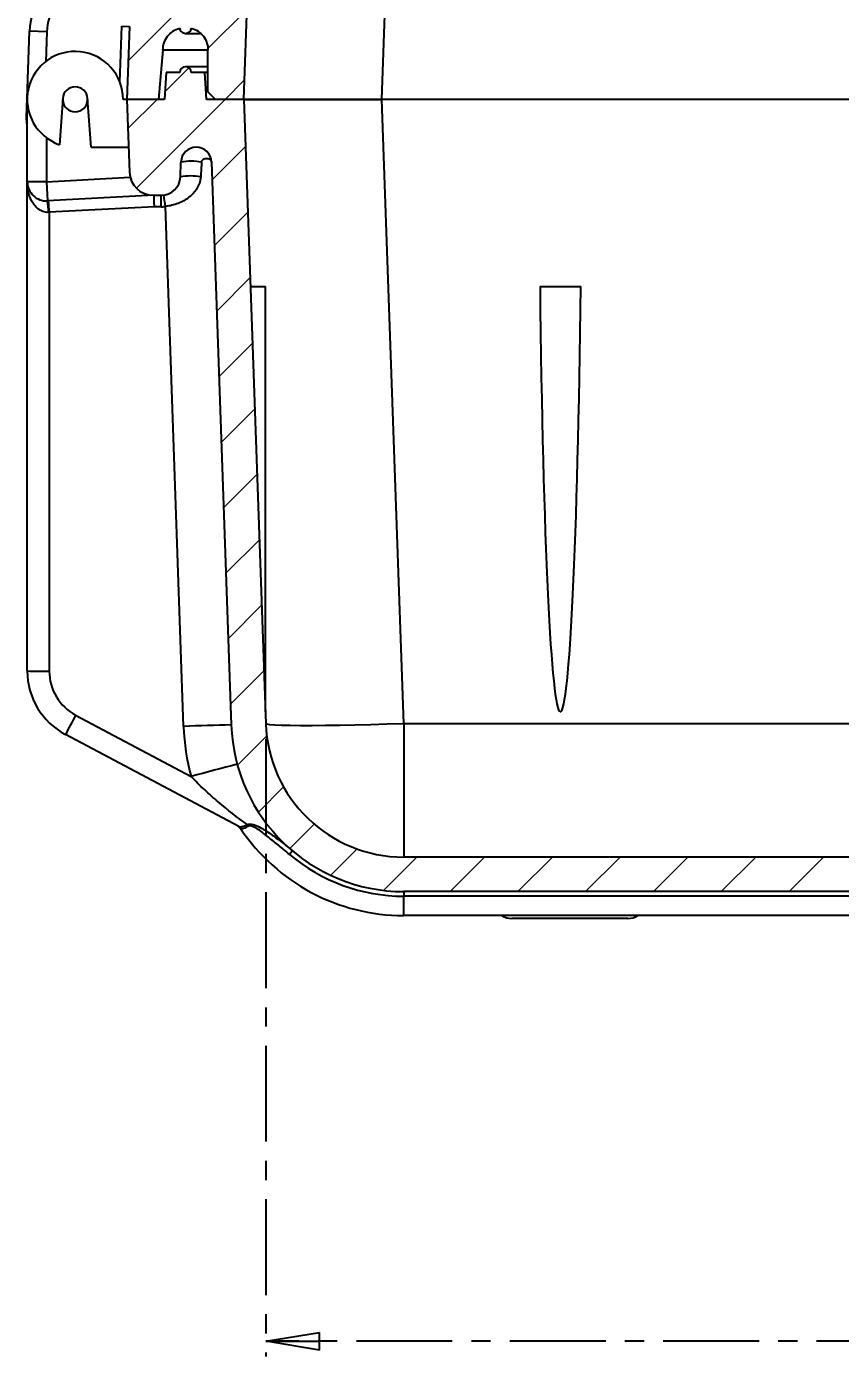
# Model space of a CAD drawing. Header units: millimetres. Extents: x 12 to 854, y 4 to 555.
# Drawn here: x 541.1 to 595, y 188.1 to 276.1 of the extents above; entities that cross this region are included whole.
import ezdxf

# ---------------------------------------------------------------- set-up
doc = ezdxf.new("R2010")
doc.units = ezdxf.units.MM
doc.linetypes.add('CENTER', pattern=[10.16, 6.35, -1.27, 1.27, -1.27])
doc.layers.add('DEFAULT_1', color=7, linetype='CENTER')
doc.styles.add('SLDTEXTSTYLE2', font='TXT', dxfattribs={"width": 0.75})
doc.dimstyles.new('SLDDIMSTYLE0', dxfattribs={"dimtxt": 6.614583, "dimasz": 3.556, "dimexe": 0, "dimexo": 0.0625, "dimgap": 1.653646, "dimtad": 1, "dimdec": 0, "dimlfac": 2, "dimrnd": 1e-09, "dimzin": 12, "dimdsep": 46, "dimtxsty": 'SLDTEXTSTYLE2', "dimblk1": 'CLOSED', "dimblk2": 'CLOSED', "dimsah": 1, "dimcen": 0.09, "dimadec": 0, "dimazin": 3, "dimtfac": 1, "dimtdec": 0, "dimtofl": 0, "dimtmove": 0, "dimatfit": 3, "dimldrblk": 'CLOSED', "dimfxl": 1, "dimfrac": 2, "dimtolj": 1, "dimtzin": 12, "dimarcsym": 0})

# ---------------------------------------------------------------- blocks, each defined once
blk = doc.blocks.new('_Closed')
at = {"color": 0, "linetype": 'ByBlock', "lineweight": -2}
for p, q in [((-1, 0.166667), (0, 0)), ((-1, 0.166667), (-1, -0.166667)), ((0, 0), (-1, -0.166667)), ((0, 0), (-1, 0))]:
    blk.add_line(p, q, dxfattribs=at)
blk = doc.blocks.new('_D_4')
at = {"layer": 'DEFAULT_1'}
for p, q in [((556.9, 228.985), (556.9, 188.096)), ((670.85, 228.985), (670.85, 188.096)), ((607.768, 200.947), (605.756, 200.947)), ((605.756, 200.947), (605.756, 190.437)), ((619.981, 200.947), (621.993, 200.947)), ((621.993, 200.947), (621.993, 190.437)), ((605.756, 190.437), (607.768, 190.437)), ((621.993, 190.437), (619.981, 190.437)), ((670.85, 189.096), (556.9, 189.096))]:
    blk.add_line(p, q, dxfattribs=at)
at = {"layer": 'DEFAULT_1', "xscale": 3.556, "yscale": 3.556, "rotation": 180}
blk.add_blockref('_Closed', (556.9, 189.096, 32.921), dxfattribs=at)
at = {"layer": 'DEFAULT_1', "xscale": 3.556, "yscale": 3.556}
blk.add_blockref('_Closed', (670.85, 189.096, 32.921), dxfattribs=at)
at = {"layer": 'DEFAULT_1', "char_height": 6.6146, "attachment_point": 1, "style": 'SLDTEXTSTYLE2'}
for s, insert in [('228', (606.543, 210.815)), ('9.0', (607.768, 198.964))]:
    blk.add_mtext(s, dxfattribs=dict(at, insert=insert))

msp = doc.modelspace()

# ---------------------------------------------------------------- hatches: boundary and pattern name
at = {"layer": 'DEFAULT_1', "linetype": 'Continuous', "lineweight": 18}
h = msp.add_hatch(dxfattribs=at)
h.set_pattern_fill('ANSI31', color=256, style=0)
edge = h.paths.add_edge_path(flags=0)
edge.add_spline(control_points=[(551.191, 276.036), (551.194, 276.014), (551.198, 275.993), (551.205, 275.972), (551.211, 275.951), (551.219, 275.931), (551.229, 275.911), (551.239, 275.892), (551.25, 275.873), (551.263, 275.855), (551.276, 275.838), (551.29, 275.821), (551.306, 275.806), (551.322, 275.791), (551.339, 275.777), (551.356, 275.764), (551.374, 275.752), (551.393, 275.741), (551.413, 275.731), (551.433, 275.722), (551.453, 275.714), (551.474, 275.709), (551.495, 275.703), (551.517, 275.698), (551.538, 275.696), (551.56, 275.694), (551.582, 275.693), (551.604, 275.694), (551.626, 275.696), (551.647, 275.699), (551.669, 275.704), (551.69, 275.709), (551.711, 275.715), (551.731, 275.723), (551.751, 275.732), (551.771, 275.742), (551.789, 275.753), (551.808, 275.765), (551.825, 275.778), (551.842, 275.792), (551.858, 275.807), (551.873, 275.823), (551.887, 275.84), (551.901, 275.856), (551.913, 275.875), (551.924, 275.894), (551.934, 275.912), (551.944, 275.932), (551.951, 275.953), (551.961, 275.98), (551.968, 276.007), (551.971, 276.036)], knot_values=[0, 0, 0, 0, 0.000131, 0.000131, 0.000131, 0.000262, 0.000262, 0.000262, 0.000392, 0.000392, 0.000392, 0.000523, 0.000523, 0.000523, 0.000654, 0.000654, 0.000654, 0.000785, 0.000785, 0.000785, 0.000915, 0.000915, 0.000915, 0.001046, 0.001046, 0.001046, 0.001177, 0.001177, 0.001177, 0.001308, 0.001308, 0.001308, 0.001438, 0.001438, 0.001438, 0.001569, 0.001569, 0.001569, 0.0017, 0.0017, 0.0017, 0.001831, 0.001831, 0.001831, 0.001962, 0.001962, 0.001962, 0.002092, 0.002092, 0.002092, 0.002263, 0.002263, 0.002263, 0.002263], weights=[1, 1, 1, 1, 1, 1, 1, 1, 1, 1, 1, 1, 1, 1, 1, 1, 1, 1, 1, 1, 1, 1, 1, 1, 1, 1, 1, 1, 1, 1, 1, 1, 1, 1, 1, 1, 1, 1, 1, 1, 1, 1, 1, 1, 1, 1, 1, 1, 1, 1, 1, 1], degree=3, periodic=0)
edge.add_spline(control_points=[(551.971, 276.036), (552.051, 276.014), (552.129, 275.986), (552.204, 275.951), (552.279, 275.917), (552.352, 275.876), (552.42, 275.829), (552.488, 275.783), (552.553, 275.731), (552.613, 275.673), (552.672, 275.616), (552.728, 275.554), (552.777, 275.488), (552.826, 275.422), (552.87, 275.351), (552.908, 275.278), (552.946, 275.204), (552.978, 275.127), (553.003, 275.048), (553.026, 274.976), (553.043, 274.902), (553.055, 274.827), (553.067, 274.751), (553.073, 274.673), (553.073, 274.595)], knot_values=[0, 0, 0, 0, 0.000496, 0.000496, 0.000496, 0.000991, 0.000991, 0.000991, 0.001487, 0.001487, 0.001487, 0.001983, 0.001983, 0.001983, 0.002478, 0.002478, 0.002478, 0.002974, 0.002974, 0.002974, 0.003428, 0.003428, 0.003428, 0.003894, 0.003894, 0.003894, 0.003894], weights=[1, 1, 1, 1, 1, 1, 1, 1, 1, 1, 1, 1, 1, 1, 1, 1, 1, 1, 1, 1, 1, 1, 1, 1, 1], degree=3, periodic=0)
edge.add_line((553.073, 274.595), (553.073, 271.833))
edge.add_line((553.073, 271.833), (553.581, 271.325))
edge.add_line((553.581, 271.325), (555.456, 271.325))
edge.add_line((555.456, 271.325), (555.798, 281.111))
edge.add_arc((561.446, 280.914), 5.652, 90, 178, ccw=False)
edge.add_line((561.446, 286.565), (666.303, 286.565))
edge.add_arc((666.303, 280.914), 5.652, 2, 90, ccw=False)
edge.add_line((671.951, 281.111), (672.293, 271.325))
edge.add_line((672.293, 271.325), (674.168, 271.325))
edge.add_line((674.168, 271.325), (674.676, 271.833))
edge.add_line((674.676, 271.833), (674.676, 274.595))
edge.add_arc((676.168, 274.595), 1.492, 105.14216, 180, ccw=False)
edge.add_spline(control_points=[(675.778, 276.036), (675.781, 276.015), (675.785, 275.995), (675.791, 275.975), (675.797, 275.954), (675.805, 275.934), (675.815, 275.914), (675.825, 275.895), (675.836, 275.876), (675.848, 275.858), (675.861, 275.841), (675.875, 275.824), (675.891, 275.808), (675.906, 275.793), (675.923, 275.779), (675.941, 275.766), (675.959, 275.754), (675.977, 275.743), (675.997, 275.733), (676.017, 275.724), (676.037, 275.716), (676.058, 275.71), (676.094, 275.699), (676.131, 275.694), (676.168, 275.694)], knot_values=[0.000007, 0.000007, 0.000007, 0.000007, 0.000131, 0.000131, 0.000131, 0.000262, 0.000262, 0.000262, 0.000392, 0.000392, 0.000392, 0.000523, 0.000523, 0.000523, 0.000654, 0.000654, 0.000654, 0.000785, 0.000785, 0.000785, 0.000915, 0.000915, 0.000915, 0.00114, 0.00114, 0.00114, 0.00114], weights=[1, 1, 1, 1, 1, 1, 1, 1, 1, 1, 1, 1, 1, 1, 1, 1, 1, 1, 1, 1, 1, 1, 1, 1, 1], degree=3, periodic=0)
edge.add_arc((676.168, 276.088), 0.394, 270.03479, 352.43809)
edge.add_spline(control_points=[(676.558, 276.036), (676.634, 276.015), (676.708, 275.989), (676.78, 275.957), (676.855, 275.923), (676.928, 275.882), (676.997, 275.837), (677.065, 275.791), (677.131, 275.739), (677.191, 275.682), (677.251, 275.626), (677.307, 275.564), (677.357, 275.498), (677.407, 275.432), (677.451, 275.362), (677.49, 275.289), (677.528, 275.216), (677.56, 275.139), (677.586, 275.061), (677.635, 274.912), (677.661, 274.752), (677.661, 274.595)], knot_values=[0.000025, 0.000025, 0.000025, 0.000025, 0.000496, 0.000496, 0.000496, 0.000991, 0.000991, 0.000991, 0.001487, 0.001487, 0.001487, 0.001983, 0.001983, 0.001983, 0.002478, 0.002478, 0.002478, 0.002974, 0.002974, 0.002974, 0.003926, 0.003926, 0.003926, 0.003926], weights=[1, 1, 1, 1, 1, 1, 1, 1, 1, 1, 1, 1, 1, 1, 1, 1, 1, 1, 1, 1, 1, 1], degree=3, periodic=0)
edge.add_line((677.661, 274.595), (677.947, 271.325))
edge.add_line((677.947, 271.325), (679.318, 271.325))
edge.add_line((679.318, 271.325), (679.149, 276.143))
edge.add_arc((677.563, 276.088), 1.587, 2, 90)
edge.add_line((677.563, 277.675), (675.585, 277.675))
edge.add_arc((675.585, 278.945), 1.27, 182, 270, ccw=False)
edge.add_line((674.316, 278.901), (674.236, 281.191))
edge.add_arc((666.303, 280.914), 7.938, 2, 90)
edge.add_line((666.303, 288.851), (561.446, 288.851))
edge.add_arc((561.446, 280.914), 7.938, 90, 178)
edge.add_line((553.513, 281.191), (553.433, 278.901))
edge.add_arc((552.164, 278.945), 1.27, 270, 358, ccw=False)
edge.add_line((552.164, 277.675), (549.462, 277.675))
edge.add_arc((549.462, 276.088), 1.587, 90, 178)
edge.add_line((547.876, 276.143), (547.708, 271.325))
edge.add_line((547.708, 271.325), (549.803, 271.325))
edge.add_line((549.803, 271.325), (550.089, 274.595))
edge.add_spline(control_points=[(550.089, 274.595), (550.089, 274.678), (550.096, 274.761), (550.109, 274.842), (550.123, 274.924), (550.144, 275.004), (550.171, 275.082), (550.197, 275.16), (550.231, 275.237), (550.271, 275.309), (550.31, 275.382), (550.356, 275.451), (550.407, 275.516), (550.458, 275.581), (550.514, 275.642), (550.575, 275.698), (550.636, 275.753), (550.702, 275.804), (550.772, 275.849), (550.835, 275.89), (550.902, 275.926), (550.972, 275.957), (551.042, 275.989), (551.116, 276.015), (551.191, 276.036)], knot_values=[0, 0, 0, 0, 0.000496, 0.000496, 0.000496, 0.000991, 0.000991, 0.000991, 0.001487, 0.001487, 0.001487, 0.001983, 0.001983, 0.001983, 0.002478, 0.002478, 0.002478, 0.002974, 0.002974, 0.002974, 0.003428, 0.003428, 0.003428, 0.003894, 0.003894, 0.003894, 0.003894], weights=[1, 1, 1, 1, 1, 1, 1, 1, 1, 1, 1, 1, 1, 1, 1, 1, 1, 1, 1, 1, 1, 1, 1, 1, 1], degree=3, periodic=0)
h = msp.add_hatch(dxfattribs=at)
h.set_pattern_fill('ANSI31', color=256, style=0)
edge = h.paths.add_edge_path(flags=0)
edge.add_line((556.9, 229.985), (555.456, 271.325))
edge.add_line((555.456, 271.325), (552.979, 271.325))
edge.add_line((552.979, 271.325), (552.855, 273.103))
edge.add_line((552.855, 273.103), (551.963, 273.103))
edge.add_arc((551.582, 273.103), 0.381, 0, 180)
edge.add_line((551.201, 273.103), (550.31, 273.103))
edge.add_line((550.31, 273.103), (550.185, 271.325))
edge.add_line((550.185, 271.325), (547.708, 271.325))
edge.add_line((547.708, 271.325), (547.876, 266.507))
edge.add_arc((549.462, 266.563), 1.587, 182, 270)
edge.add_line((549.462, 264.975), (549.98, 264.975))
edge.add_arc((549.98, 266.245), 1.27, 270, 358)
edge.add_line((551.249, 266.201), (551.283, 267.169))
edge.add_arc((552.298, 267.134), 1.016, 2, 178, ccw=False)
edge.add_line((553.314, 267.169), (554.615, 229.905))
edge.add_arc((566.038, 230.304), 11.43, 182, 270)
edge.add_line((566.038, 218.874), (661.711, 218.874))
edge.add_arc((661.711, 230.304), 11.43, 270, 358)
edge.add_line((673.134, 229.905), (674.435, 267.169))
edge.add_arc((675.451, 267.134), 1.016, 68.42182, 178, ccw=False)
edge.add_arc((675.684, 267.725), 0.381, 2, 68.42182, ccw=False)
edge.add_line((676.065, 267.738), (676.415, 257.723))
edge.add_arc((676.796, 257.736), 0.381, 182, 270)
edge.add_line((676.796, 257.355), (678.199, 257.355))
edge.add_arc((678.199, 258.371), 1.016, 270, 360)
edge.add_line((679.215, 258.371), (679.215, 259.578))
edge.add_line((679.215, 259.578), (677.564, 258.625))
edge.add_line((677.564, 258.625), (677.564, 271.325))
edge.add_line((677.564, 271.325), (677.439, 273.103))
edge.add_line((677.439, 273.103), (676.548, 273.103))
edge.add_arc((676.167, 273.103), 0.381, 0, 180)
edge.add_line((675.786, 273.103), (674.894, 273.103))
edge.add_line((674.894, 273.103), (674.77, 271.325))
edge.add_line((674.77, 271.325), (672.293, 271.325))
edge.add_line((672.293, 271.325), (670.85, 229.985))
edge.add_arc((661.711, 230.304), 9.144, 270, 358, ccw=False)
edge.add_line((661.711, 221.16), (566.038, 221.16))
edge.add_arc((566.038, 230.304), 9.144, 182, 270, ccw=False)

# ---------------------------------------------------------------- linework, layer by layer
at = {"color": 7, "linetype": 'Continuous', "lineweight": 25}
for p, q in [((555.456, 271.325), (555.798, 281.111)), ((564.594, 271.325), (564.936, 281.111)), ((541.06, 270.122), (541.259, 275.839)), ((542.402, 275.799), (541.259, 275.839)), ((547.368, 276.161), (547.876, 276.143)), ((547.876, 276.143), (547.708, 271.325)), ((550.089, 274.595), (549.803, 271.325)), ((553.073, 271.833), (553.073, 274.595)), ((550.31, 273.103), (550.185, 271.325)), ((551.201, 273.103), (550.31, 273.103)), ((552.855, 273.103), (551.963, 273.103)), ((552.979, 271.325), (552.855, 273.103)), ((541.104, 265.873), (541.104, 271.325)), ((543.455, 271.383), (543.241, 268.324)), ((543.455, 271.267), (543.451, 271.325)), ((545.328, 268.15), (545.102, 271.383)), ((545.106, 271.325), (545.102, 271.267)), ((547.708, 271.325), (547.454, 271.325)), ((549.803, 271.325), (547.708, 271.325)), ((547.708, 271.325), (547.876, 266.507)), ((550.185, 271.325), (547.708, 271.325)), ((550.185, 271.325), (549.998, 271.325)), ((555.456, 271.325), (552.979, 271.325)), ((553.581, 271.325), (553.073, 271.833)), ((555.456, 271.325), (553.581, 271.325)), ((555.456, 271.325), (564.594, 271.325)), ((555.456, 271.325), (556.9, 229.985)), ((564.594, 271.325), (555.456, 271.325)), ((663.155, 271.325), (564.594, 271.325)), ((566.038, 229.985), (564.594, 271.325)), ((542.374, 268.785), (542.374, 265.873)), ((545.328, 268.15), (547.818, 268.15)), ((551.249, 266.201), (551.283, 267.169)), ((553.314, 267.169), (554.615, 229.905)), ((542.374, 265.873), (547.926, 266.164)), ((542.374, 265.873), (541.104, 265.873)), ((541.104, 233.478), (541.104, 265.873)), ((542.374, 265.873), (542.44, 264.605)), ((549.504, 264.975), (542.44, 264.605)), ((549.527, 264.216), (542.558, 263.851)), ((549.462, 264.975), (549.98, 264.975)), ((549.983, 264.216), (549.527, 264.216)), ((551.456, 229.808), (550.254, 264.234)), ((542.558, 263.851), (542.558, 233.472)), ((555.888, 258.943), (556.872, 258.943)), ((556.872, 230.775), (556.872, 258.943)), ((575.061, 258.943), (577.758, 258.943)), ((544.309, 230.556), (551.957, 226.49)), ((566.038, 229.985), (566.038, 221.16)), ((661.711, 229.985), (566.038, 229.985)), ((555.108, 223.171), (543.63, 229.273)), ((558.664, 221.57), (558.466, 221.336)), ((661.711, 221.16), (566.038, 221.16)), ((661.711, 218.874), (566.038, 218.874)), ((566.038, 218.874), (566.038, 218.567)), ((661.711, 218.567), (566.038, 218.567)), ((566.038, 217.287), (566.038, 218.567)), ((661.711, 217.287), (566.038, 217.287)), ((580.886, 217.096), (573.203, 217.096))]:
    msp.add_line(p, q, dxfattribs=at)
at = {"color": 8, "linetype": 'Continuous', "lineweight": 25}
for p, q in [((542.402, 275.799), (542.333, 273.834)), ((547.239, 272.472), (547.368, 276.161)), ((541.104, 270.12), (541.06, 270.122))]:
    msp.add_line(p, q, dxfattribs=at)
at = {"color": 7, "linetype": 'Continuous', "lineweight": 25, "flags": 128}
for points in [[(541.104, 269.643), (541.085, 269.741), (541.06, 270.122)], [(566.038, 229.985), (564.937, 229.949), (563.853, 229.918), (562.8, 229.893), (561.794, 229.873), (560.85, 229.86), (559.982, 229.854), (559.202, 229.854), (558.521, 229.86), (557.95, 229.873), (557.496, 229.893), (557.167, 229.918), (556.967, 229.949), (556.9, 229.985)]]:
    msp.add_lwpolyline(points, dxfattribs=at)
at = {"color": 7, "linetype": 'Continuous', "lineweight": 25}
for centre, radius, start, end in [((546.019, 275.673), 4.763, 120, 178), ((546.019, 275.673), 3.62, 120, 178), ((544.279, 271.325), 3.175, 0, 250.92994), ((551.582, 273.103), 0.381, 0, 180), ((544.279, 271.325), 0.826, 4, 176), ((544.279, 271.325), 0.826, 184, 356), ((552.298, 267.134), 1.016, 2, 178), ((551.954, 263.268), 3.959, 79.93623, 99.75891), ((549.462, 266.563), 1.588, 182, 270), ((549.98, 266.245), 1.27, 270, 358), ((551.906, 261.981), 4.27, 80.78111, 98.85497), ((542.374, 265.873), 1.27, 180, 273), ((537.492, 263.774), 5.017, 0.83571, 9.53167), ((501.266, 261.877), 41.339, 2.73778, 3.78957), ((506.55, 264.405), 43.433, 359.75052, 0.75136), ((549.983, 266.248), 2.032, 270, 277.64664), ((511.907, 259.277), 38.666, 7.36611, 8.49105), ((542.195, 316.667), 83.196, 269.24818, 270.24964), ((545.866, 233.478), 4.763, 180, 242), ((545.86, 233.472), 3.302, 180, 242), ((721.652, 135.852), 201.046, 151.89696, 152.31073), ((558.786, 42.476), 187.476, 91.27479, 92.24077), ((566.052, 230.318), 14.605, 182, 195.19482), ((566.038, 230.304), 11.43, 182, 270), ((566.038, 230.304), 9.144, 182, 270), ((620.045, -21.201), 256.879, 104.66591, 105.3703), ((554.907, 222.845), 0.381, 33.82585, 62), ((554.937, 222.849), 0.364, 32.62107, 61.96318), ((566.038, 230.304), 13.018, 213.82585, 270), ((555.295, 222.928), 0.539, 30.63933, 44.3341), ((566.038, 230.304), 11.737, 229.82654, 270), ((573.203, 218.334), 1.238, 237.79577, 270), ((580.886, 218.334), 1.238, 270, 302.20423)]:
    msp.add_arc(centre, radius, start, end, dxfattribs=at)
for centre, major_axis, ratio, start_param, end_param in [((551.091, 239.841), (1.969, 34.597), 0.000008, 0.660335, 0.704761), ((549.524, 264.213), (-0.02, 0.762), 0.004472, 4.716635, 6.283185), ((542.564, 263.848), (1.46, 0.116), 0.002262, 1.574977, 1.608489), ((576.41, 271.325), (0, 40.55), 0.034921, 1.881114, 4.402071)]:
    msp.add_ellipse(centre, major_axis=major_axis, ratio=ratio, start_param=start_param, end_param=end_param, dxfattribs=at)
for points, knots in [([(550.089, 274.595), (550.089, 274.758), (550.115, 274.92), (550.22, 275.228), (550.297, 275.373), (550.495, 275.631), (550.614, 275.744), (550.884, 275.925), (551.034, 275.993), (551.191, 276.036)], [0, 0, 0, 0, 0.25, 0.25, 0.5, 0.5, 0.75, 0.75, 1, 1, 1, 1]), ([(551.191, 276.036), (551.203, 275.942), (551.251, 275.853), (551.393, 275.729), (551.487, 275.694), (551.675, 275.694), (551.769, 275.729), (551.912, 275.854), (551.959, 275.942), (551.971, 276.036)], [0, 0, 0, 0, 0.25, 0.25, 0.5, 0.5, 0.75, 0.75, 1, 1, 1, 1]), ([(551.583, 275.694), (551.593, 275.694), (551.615, 275.694), (551.799, 275.694), (552.032, 275.694), (552.281, 275.694), (552.462, 275.694), (552.569, 275.694), (552.588, 275.694)], [0, 0, 0, 0, 0.255839, 0.493844, 0.690154, 0.844764, 0.973337, 1, 1, 1, 1]), ([(551.971, 276.036), (552.128, 275.993), (552.278, 275.925), (552.548, 275.744), (552.667, 275.631), (552.865, 275.373), (552.942, 275.228), (553.047, 274.92), (553.073, 274.758), (553.073, 274.595)], [0, 0, 0, 0, 0.25, 0.25, 0.5, 0.5, 0.75, 0.75, 1, 1, 1, 1]), ([(550.089, 274.595), (550.127, 274.595), (550.204, 274.595), (550.863, 274.595), (551.792, 274.595), (552.691, 274.595), (553.073, 274.595)], [0, 0, 0, 0, 0.2554275, 0.5212039, 0.7968361, 1, 1, 1, 1]), ([(553.073, 273.484), (553.059, 273.484), (552.759, 273.484), (552.374, 273.484), (551.927, 273.484), (551.642, 273.484), (551.603, 273.484), (551.582, 273.484)], [0, 0, 0, 0, 0.013769, 0.283607, 0.496262, 0.735065, 1, 1, 1, 1]), ([(553.073, 273.103), (553.058, 273.103), (552.866, 273.103), (552.86, 273.103), (552.855, 273.103)], [0, 0, 0, 0, 0.07744, 1, 1, 1, 1]), ([(552.646, 267.166), (552.647, 267.189), (552.653, 267.211), (552.668, 267.249), (552.678, 267.265), (552.709, 267.308), (552.733, 267.329), (552.805, 267.379), (552.852, 267.395), (552.942, 267.414), (552.983, 267.415), (553.06, 267.409), (553.094, 267.401), (553.186, 267.368), (553.232, 267.335), (553.295, 267.258), (553.312, 267.214), (553.314, 267.169)], [0, 0, 0, 0, 0.03125, 0.03125, 0.0625, 0.0625, 0.125, 0.125, 0.25, 0.25, 0.375, 0.375, 0.5, 0.5, 0.75, 0.75, 1, 1, 1, 1]), ([(552.591, 266.196), (552.586, 266.122), (552.577, 266.051), (552.549, 265.911), (552.531, 265.842), (552.465, 265.646), (552.407, 265.527), (552.271, 265.305), (552.191, 265.201), (552.015, 265.008), (551.918, 264.92), (551.709, 264.758), (551.595, 264.683), (551.356, 264.549), (551.23, 264.49), (550.965, 264.387), (550.826, 264.344), (550.545, 264.276), (550.401, 264.251), (550.254, 264.234)], [0, 0, 0, 0, 0.0625, 0.0625, 0.125, 0.125, 0.25, 0.25, 0.375, 0.375, 0.5, 0.5, 0.625, 0.625, 0.75, 0.75, 0.875, 0.875, 1, 1, 1, 1]), ([(542.509, 263.847), (542.443, 263.842), (542.378, 263.844), (542.25, 263.862), (542.187, 263.879), (542.008, 263.944), (541.905, 264.007), (541.719, 264.157), (541.64, 264.241), (541.502, 264.421), (541.442, 264.517), (541.289, 264.812), (541.219, 265.019), (541.126, 265.443), (541.104, 265.658), (541.104, 265.873)], [0, 0, 0, 0, 0.0625, 0.0625, 0.125, 0.125, 0.25, 0.25, 0.375, 0.375, 0.5, 0.5, 0.75, 0.75, 1, 1, 1, 1]), ([(555.681, 223.304), (555.021, 223.781), (554.377, 224.28), (553.44, 225.072), (553.133, 225.344), (552.533, 225.903), (552.241, 226.191), (551.957, 226.49)], [0, 0, 0, 0, 0.5, 0.5, 0.75, 0.75, 1, 1, 1, 1]), ([(555.108, 223.171), (555.132, 223.158), (555.162, 223.152), (555.234, 223.154), (555.276, 223.162), (555.372, 223.188), (555.425, 223.206), (555.544, 223.25), (555.61, 223.276), (555.681, 223.304)], [0, 0, 0, 0, 0.25, 0.25, 0.5, 0.5, 0.75, 0.75, 1, 1, 1, 1]), ([(555.759, 223.202), (555.693, 223.17), (555.633, 223.14), (555.526, 223.089), (555.478, 223.068), (555.392, 223.038), (555.354, 223.029), (555.291, 223.026), (555.265, 223.032), (555.243, 223.045)], [0, 0, 0, 0, 0.25, 0.25, 0.5, 0.5, 0.75, 0.75, 1, 1, 1, 1]), ([(555.681, 223.304), (555.733, 223.33), (555.794, 223.341), (555.925, 223.341), (555.993, 223.33), (556.196, 223.278), (556.331, 223.22), (556.596, 223.087), (556.726, 223.011), (556.981, 222.852), (557.106, 222.769), (557.478, 222.511), (557.72, 222.33), (558.197, 221.958), (558.432, 221.767), (558.664, 221.57)], [0, 0, 0, 0, 0.0625, 0.0625, 0.125, 0.125, 0.25, 0.25, 0.375, 0.375, 0.5, 0.5, 0.75, 0.75, 1, 1, 1, 1]), ([(558.466, 221.336), (558.25, 221.518), (558.033, 221.701), (557.597, 222.063), (557.378, 222.243), (557.047, 222.507), (556.935, 222.594), (556.71, 222.765), (556.596, 222.849), (556.363, 223.007), (556.244, 223.082), (556.059, 223.171), (555.996, 223.196), (555.871, 223.224), (555.807, 223.226), (555.759, 223.202)], [0, 0, 0, 0, 0.25, 0.25, 0.5, 0.5, 0.625, 0.625, 0.75, 0.75, 0.875, 0.875, 0.9375, 0.9375, 1, 1, 1, 1])]:
    msp.add_open_spline(points, degree=3, knots=knots, dxfattribs=at)
msp.add_open_spline([(555.243, 223.045), (555.23, 223.053), (555.224, 223.058), (555.224, 223.058)], degree=3, dxfattribs=at)

# ---------------------------------------------------------------- dimensions: what is measured, and where the dimension line sits
at = {"layer": 'DEFAULT_1'}
dim = msp.add_linear_dim(base=(556.9, 189.096), p1=(670.85, 229.985), p2=(556.9, 229.985), dimstyle='SLDDIMSTYLE0', dxfattribs=at)
dim.commit()
dim.dimension.update_dxf_attribs({"geometry": '_D_4', "text_midpoint": (613.875, 189.096), "dimtype": 160})

doc.saveas('drawing.dxf')
